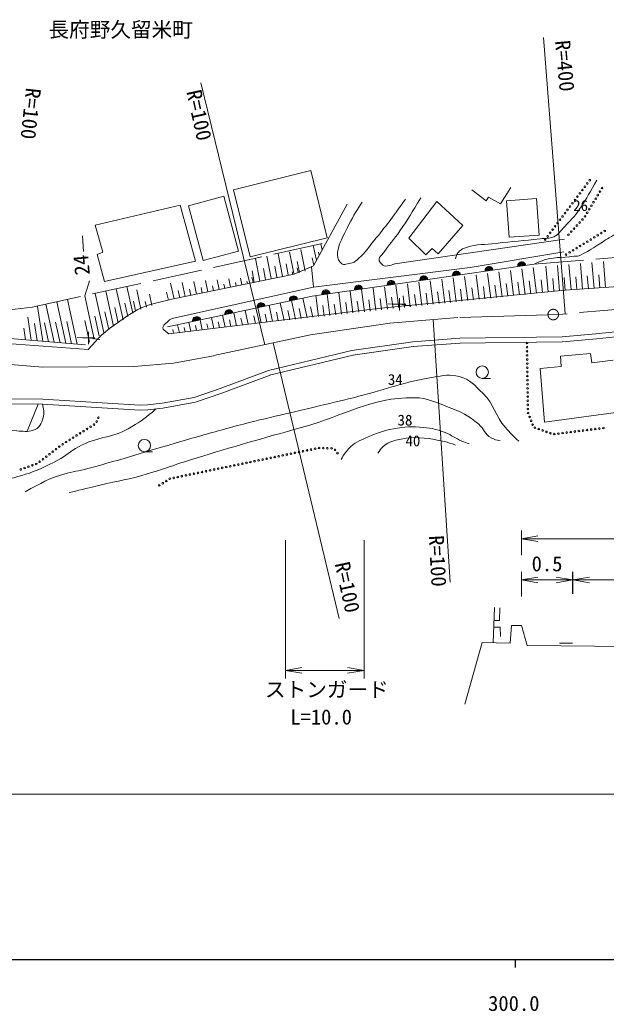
# Model space of a CAD drawing. Units: millimetres, scale not verified. Extents: x 40000 to 680000, y 20000 to 380000.
# Drawn here: x 307946 to 379044, y 198715 to 318913 of the extents above; entities that cross this region are included whole.
import ezdxf
from ezdxf.enums import TextEntityAlignment as Align

# ---------------------------------------------------------------- set-up
doc = ezdxf.new("R2010")
doc.units = ezdxf.units.MM
doc.header["$LTSCALE"] = 1000
doc.linetypes.add('CHAIN', pattern=[18.5, 12, -1.5, 3.5, -1.5])
doc.linetypes.add('DASHED', pattern=[7.5, 6, -1.5])
for name, color, linetype, lineweight in [('M-BMK', 2, 'CHAIN', 13), ('M-STR-HTXT', 7, 'Continuous', 13), ('M-TTL-BAND', 7, 'Continuous', 25), ('M-WORK', 1, 'Continuous', 13)]:
    doc.layers.add(name, color=color, linetype=linetype, lineweight=lineweight)
doc.layers.add('M-BMK-HTXT', color=7, linetype='Continuous')
doc.styles.add('ＭＳ ゴシック', font='')
doc.styles.get('ＭＳ ゴシック').set_extended_font_data('MS Gothic')

# ---------------------------------------------------------------- blocks, each defined once
blk = doc.blocks.new('plus')
at = {"color": 0, "linetype": 'Continuous', "lineweight": -2}
for p, q in [((-1.25, 0), (1.25, 0)), ((0, -1.25), (0, 1.25))]:
    blk.add_line(p, q, dxfattribs=at)
blk = doc.blocks.new('open_arrow')
at = {"color": 0, "linetype": 'Continuous', "lineweight": -2}
blk.add_lwpolyline([(7.5, 1.25), (0, 0), (7.5, -1.25)], dxfattribs=at)

msp = doc.modelspace()

# ---------------------------------------------------------------- linework, layer by layer
at = {"layer": 'M-BMK'}
for p, q in [((387786, 284404), (373279, 283198)), ((361040, 282821), (352807, 282141)), ((373279, 283198), (361040, 282821)), ((352807, 282141), (343202, 280722)), ((343202, 280722), (331417, 278189)), ((310730, 276817), (272769, 279937)), ((331417, 278189), (326597, 277274)), ((321777, 276887), (310730, 276817)), ((326597, 277274), (321777, 276887))]:
    msp.add_line(p, q, dxfattribs=at)
msp.add_circle((372625, 283178), 638, dxfattribs=at)
at = {"layer": 'M-STR-HTXT'}
for p, q in [((371465, 316751), (374084, 283265)), ((329908, 311269), (337641, 279526)), ((360127, 250715), (358054, 282574)), ((346648, 246344), (338649, 279743)), ((368767, 254000), (368767, 257000)), ((340155, 255836), (340155, 239032)), ((349700, 255836), (349700, 239032)), ((368767, 256000), (400000, 256000)), ((368767, 249000), (368767, 252000)), ((374981, 249309), (374981, 252000)), ((375000, 249309), (375000, 251997)), ((368767, 251000), (374981, 251000)), ((375000, 250997), (389343, 250997)), ((340155, 240032), (349700, 240032)), ((197515, 225033), (572192, 225033))]:
    msp.add_line(p, q, dxfattribs=at)
at = {"layer": 'M-TTL-BAND'}
for p, q in [((40000, 205000), (579000, 205000)), ((368000, 205000), (368000, 204000))]:
    msp.add_line(p, q, dxfattribs=at)
at = {"layer": 'M-WORK'}
for p, q in [((362766, 298283), (364490, 296981)), ((366214, 296594), (367480, 298599)), ((364490, 296981), (364771, 297403)), ((364771, 297403), (366214, 296594)), ((317093, 294035), (327390, 296451)), ((327390, 296451), (329266, 289649)), ((343536, 289079), (347652, 296572)), ((355096, 292443), (358509, 296875)), ((358509, 296875), (361675, 293990)), ((318008, 290728), (317093, 294035)), ((361675, 293990), (358685, 290543)), ((315658, 290840), (315553, 292740)), ((353407, 289311), (373989, 292337)), ((357172, 290437), (355096, 292443)), ((342534, 288442), (342023, 291061)), ((343920, 289777), (343533, 291542)), ((344594, 291004), (344433, 291740)), ((357946, 291176), (357172, 290437)), ((358685, 290543), (357946, 291176)), ((317328, 290447), (318008, 290728)), ((318219, 287187), (317328, 290447)), ((337064, 287244), (336528, 289990)), ((338431, 287543), (337902, 290258)), ((339799, 287843), (339276, 290526)), ((341166, 288143), (340650, 290794)), ((343583, 289164), (343389, 290046)), ((344257, 290391), (344176, 290759)), ((373901, 290780), (362572, 288880)), ((329266, 289649), (318219, 287187)), ((337747, 287393), (337483, 288751)), ((339115, 287693), (338854, 289035)), ((340483, 287993), (340224, 289318)), ((341214, 288093), (343536, 289079)), ((341692, 288296), (341569, 288861)), ((341850, 288293), (341595, 289602)), ((343574, 286488), (343305, 288980)), ((362572, 288880), (343574, 286488)), ((367825, 285478), (367432, 288523)), ((369216, 285628), (368820, 288702)), ((370608, 285778), (370208, 288881)), ((372000, 285928), (371743, 289025)), ((373394, 286058), (373138, 289141)), ((374791, 286156), (374533, 289257)), ((376187, 286254), (375928, 289373)), ((377584, 286352), (377323, 289488)), ((378980, 286450), (378718, 289604)), ((326368, 285033), (341214, 288093)), ((330756, 285927), (330456, 287292)), ((332127, 286211), (331866, 287397)), ((333498, 286495), (333277, 287502)), ((334868, 286779), (334687, 287607)), ((336239, 287063), (336097, 287712)), ((336380, 287094), (336112, 288467)), ((341037, 288057), (340976, 288339)), ((359473, 284577), (359103, 287449)), ((360865, 284727), (360491, 287628)), ((362257, 284877), (361879, 287807)), ((363649, 285027), (363267, 287986)), ((365041, 285178), (364656, 288165)), ((366433, 285328), (366044, 288344)), ((371304, 285853), (371176, 287402)), ((372696, 286003), (372568, 287545)), ((374092, 286107), (373964, 287657)), ((374041, 286136), (392547, 287403)), ((375489, 286205), (375359, 287764)), ((376885, 286303), (376755, 287871)), ((378282, 286401), (378151, 287978)), ((315826, 285464), (316397, 287252)), ((320469, 282549), (319646, 286302)), ((321633, 283327), (320919, 286581)), ((322635, 283836), (322121, 286178)), ((326643, 285075), (326226, 286977)), ((343574, 286488), (326582, 282759)), ((327329, 285217), (327140, 286078)), ((328014, 285359), (327636, 287082)), ((328699, 285501), (328530, 286273)), ((329385, 285643), (329046, 287187)), ((330070, 285785), (329921, 286467)), ((331441, 286069), (331311, 286662)), ((332812, 286353), (332702, 286856)), ((334183, 286637), (334092, 287051)), ((335554, 286921), (335483, 287246)), ((349730, 283526), (349385, 286196)), ((351121, 283676), (350773, 286375)), ((351349, 283920), (374041, 286136)), ((352513, 283826), (352162, 286554)), ((353905, 283977), (353550, 286733)), ((355297, 284127), (354938, 286912)), ((356689, 284277), (356326, 287091)), ((358081, 284427), (357715, 287270)), ((360169, 284652), (359982, 286102)), ((361561, 284802), (361372, 286267)), ((362953, 284952), (362762, 286431)), ((364345, 285102), (364152, 286596)), ((365737, 285253), (365542, 286761)), ((367129, 285403), (366932, 286925)), ((368521, 285553), (368322, 287090)), ((369912, 285703), (369712, 287254)), ((314918, 279588), (313730, 285004)), ((316978, 280214), (315826, 285464)), ((318142, 280993), (317099, 285743)), ((319305, 281771), (318373, 286022)), ((323963, 284278), (323659, 285661)), ((324410, 284568), (326368, 285033)), ((325958, 284933), (325749, 285884)), ((341378, 282625), (340894, 284889)), ((342770, 282776), (342256, 285180)), ((344162, 282926), (343832, 285480)), ((345554, 283076), (345221, 285659)), ((346946, 283226), (346609, 285838)), ((348338, 283376), (347997, 286017)), ((350425, 283601), (350252, 284950)), ((351817, 283751), (351642, 285115)), ((353209, 283901), (353032, 285280)), ((354601, 284052), (354422, 285444)), ((355993, 284202), (355812, 285609)), ((357385, 284352), (357202, 285773)), ((358777, 284502), (358592, 285938)), ((310733, 279941), (310074, 284155)), ((312128, 279823), (311117, 284431)), ((313523, 279705), (312424, 284717)), ((319887, 282160), (319476, 284036)), ((321051, 282938), (320694, 284565)), ((321971, 283614), (321714, 284785)), ((323299, 284057), (323147, 284748)), ((326019, 280824), (351349, 283920)), ((335628, 281998), (335267, 283687)), ((337202, 282175), (336809, 284016)), ((338594, 282325), (338171, 284307)), ((339986, 282475), (339533, 284598)), ((340682, 282550), (340440, 283682)), ((342074, 282700), (341817, 283903)), ((343466, 282851), (343197, 284110)), ((344858, 283001), (344691, 284292)), ((346250, 283151), (346081, 284457)), ((347642, 283301), (347471, 284621)), ((349034, 283451), (348861, 284786)), ((353983, 284434), (352622, 284481)), ((353983, 284434), (355343, 284246)), ((309338, 280059), (308902, 282844)), ((317560, 280603), (317039, 282979)), ((318724, 281382), (318257, 283508)), ((319093, 281689), (321055, 283062)), ((330069, 281319), (329812, 282522)), ((331459, 281489), (331176, 282813)), ((332848, 281659), (332539, 283104)), ((333543, 281743), (333376, 282527)), ((334238, 281828), (333903, 283396)), ((334933, 281913), (334752, 282758)), ((336506, 282100), (336310, 283021)), ((337898, 282250), (337686, 283241)), ((339290, 282400), (339063, 283462)), ((397581, 282809), (377809, 280839)), ((268107, 282394), (316235, 278946)), ((285632, 282063), (315915, 279503)), ((308641, 280118), (308423, 281511)), ((310036, 280000), (309706, 282107)), ((311431, 279882), (310925, 282186)), ((312826, 279764), (312276, 282270)), ((314221, 279646), (313627, 282355)), ((316396, 279825), (315820, 282450)), ((325960, 282419), (325421, 281879)), ((325454, 281276), (326019, 280824)), ((326595, 280894), (326492, 281374)), ((327290, 280979), (327085, 281939)), ((327984, 281064), (327869, 281605)), ((328679, 281149), (328448, 282230)), ((329374, 281234), (329246, 281835)), ((330764, 281404), (330622, 282066)), ((332153, 281574), (331999, 282296)), ((397640, 282212), (377868, 280242)), ((316279, 280338), (314918, 280384)), ((316279, 280338), (317639, 280150)), ((361309, 280311), (355609, 279889)), ((373692, 280487), (361309, 280311)), ((377809, 280839), (373692, 280487)), ((377860, 280241), (373744, 279889)), ((316235, 278946), (317150, 279967)), ((355609, 279889), (348221, 278834)), ((355694, 279295), (348306, 278240)), ((361353, 279713), (355653, 279291)), ((373701, 279887), (361317, 279711)), ((348221, 278834), (338089, 276406)), ((348361, 278250), (338228, 275823)), ((373486, 278114), (377145, 278466)), ((373591, 276882), (373486, 278114)), ((377145, 278466), (377321, 277340)), ((371023, 276636), (373591, 276882)), ((371551, 270128), (371023, 276636)), ((377321, 277340), (379889, 277656)), ((338089, 276406), (332249, 274225)), ((338299, 275844), (332458, 273663)), ((364020, 275441), (365020, 275441)), ((332249, 274225), (329082, 273134)), ((310717, 272923), (306777, 272958)), ((322503, 272184), (310717, 272923)), ((329082, 273134), (325212, 272431)), ((332444, 273658), (329234, 272552)), ((310712, 272323), (306562, 272360)), ((310175, 272328), (308846, 269048)), ((322496, 271584), (310680, 272324)), ((323418, 272220), (322503, 272184)), ((325212, 272431), (323418, 272220)), ((325301, 271837), (323465, 271621)), ((329234, 272552), (325301, 271837)), ((323465, 271621), (322496, 271584)), ((382176, 271570), (371551, 270128)), ((323051, 266549), (324051, 266549)), ((365489, 247678), (365348, 243390)), ((366115, 246068), (366131, 247600)), ((365409, 245257), (366193, 245271)), ((365436, 246070), (366115, 246068)), ((366193, 245271), (366240, 244160)), ((367395, 243326), (367553, 245489)), ((367553, 245489), (368767, 245489)), ((368767, 245489), (369453, 243062)), ((361907, 235938), (364018, 243431)), ((364018, 243431), (367395, 243326)), ((369453, 243062), (399956, 242698)), ((373401, 243332), (374981, 243332))]:
    msp.add_line(p, q, dxfattribs=at)
for points in [[(333840, 298313), (335857, 290174), (345232, 292497), (343215, 300636)], [(330169, 289734), (334461, 290883), (332684, 297523), (328392, 296373)], [(366960, 296982), (370596, 297240), (370910, 292809), (367275, 292551)]]:
    msp.add_lwpolyline(points, close=True, dxfattribs=at)
at = {"layer": 'M-WORK', "linetype": 'DASHED'}
for points in [[(370299, 289282), (400588, 291817), (437609, 296255), (440728, 296303), (442665, 294734)], [(304198, 283453), (309443, 284063), (345075, 291881)]]:
    msp.add_lwpolyline(points, dxfattribs=at)
at = {"layer": 'M-WORK'}
msp.add_lwpolyline([(370299, 289282), (343397, 285423), (325855, 281676)], dxfattribs=at)
for centre, radius in [((377060, 299469), 100), ((376157, 298271), 100), ((376458, 298670), 100), ((376759, 299070), 100), ((378288, 298085), 100), ((378546, 298514), 100), ((375255, 297073), 100), ((375556, 297472), 100), ((375857, 297871), 100), ((377514, 296800), 100), ((377772, 297228), 100), ((378030, 297657), 100), ((374353, 295874), 100), ((374654, 296274), 100), ((374955, 296673), 100), ((376999, 295943), 100), ((377257, 296372), 100), ((373451, 294676), 100), ((373752, 295075), 100), ((374052, 295475), 100), ((376165, 294703), 100), ((376483, 295087), 100), ((376741, 295515), 100), ((372549, 293478), 100), ((372849, 293877), 100), ((373150, 294276), 100), ((374811, 293231), 100), ((375150, 293599), 100), ((375488, 293967), 100), ((375827, 294335), 100), ((378878, 293313), 100), ((371646, 292279), 100), ((371947, 292679), 100), ((372248, 293078), 100), ((374473, 292863), 100), ((376743, 292013), 100), ((377170, 292273), 100), ((377597, 292533), 100), ((378024, 292793), 100), ((378451, 293053), 100), ((375034, 290974), 100), ((375461, 291234), 100), ((375888, 291493), 100), ((376315, 291753), 100), ((374180, 290454), 100), ((374607, 290714), 100), ((369442, 279727), 100), ((369448, 279227), 100), ((369454, 278727), 100), ((369461, 278227), 100), ((369467, 277727), 100), ((364020, 276191), 750), ((369474, 277227), 100), ((369480, 276727), 100), ((369487, 276227), 100), ((369493, 275727), 100), ((369499, 275227), 100), ((369506, 274727), 100), ((369512, 274227), 100), ((369519, 273727), 100), ((369525, 273227), 100), ((369532, 272727), 100), ((369538, 272227), 100), ((369545, 271727), 100), ((317474, 270659), 100), ((369579, 271233), 100), ((369761, 270767), 100), ((316100, 269311), 100), ((316524, 269576), 100), ((316948, 269841), 100), ((317258, 270207), 100), ((369944, 270302), 100), ((370126, 269836), 100), ((370396, 269461), 100), ((370867, 269292), 100), ((376727, 269172), 100), ((377224, 269233), 100), ((377720, 269294), 100), ((378216, 269355), 100), ((378713, 269416), 100), ((313980, 267986), 100), ((314404, 268251), 100), ((314828, 268516), 100), ((315252, 268781), 100), ((315676, 269046), 100), ((323051, 267299), 750), ((371338, 269124), 100), ((371808, 268955), 100), ((372279, 268786), 100), ((372757, 268686), 100), ((373254, 268746), 100), ((373750, 268807), 100), ((374246, 268868), 100), ((374742, 268929), 100), ((375239, 268990), 100), ((375735, 269051), 100), ((376231, 269112), 100), ((312331, 266857), 100), ((312728, 267162), 100), ((313132, 267456), 100), ((313556, 267721), 100), ((343260, 266809), 100), ((343750, 266910), 100), ((344241, 266996), 100), ((344740, 266982), 100), ((345240, 266968), 100), ((345740, 266954), 100), ((346156, 266775), 100), ((310747, 265637), 100), ((311143, 265942), 100), ((311539, 266247), 100), ((311935, 266552), 100), ((337384, 265597), 100), ((337873, 265698), 100), ((338363, 265799), 100), ((338853, 265900), 100), ((339342, 266001), 100), ((339832, 266102), 100), ((340322, 266203), 100), ((340812, 266304), 100), ((341301, 266405), 100), ((341791, 266506), 100), ((342281, 266607), 100), ((342770, 266708), 100), ((346459, 266378), 100), ((308049, 264398), 100), ((308520, 264564), 100), ((308992, 264731), 100), ((309463, 264897), 100), ((309935, 265064), 100), ((310351, 265332), 100), ((331507, 264385), 100), ((331997, 264486), 100), ((332487, 264587), 100), ((332976, 264688), 100), ((333466, 264789), 100), ((333956, 264890), 100), ((334446, 264991), 100), ((334935, 265092), 100), ((335425, 265193), 100), ((335915, 265294), 100), ((336404, 265395), 100), ((336894, 265496), 100), ((326125, 263263), 100), ((326610, 263375), 100), ((327100, 263476), 100), ((327590, 263577), 100), ((328080, 263678), 100), ((328569, 263779), 100), ((329059, 263880), 100), ((329549, 263981), 100), ((330038, 264082), 100), ((330528, 264183), 100), ((331018, 264284), 100), ((324854, 262466), 100), ((325278, 262732), 100), ((325702, 262997), 100)]:
    msp.add_circle(centre, radius, dxfattribs=at)
for centre, radius, start, end in [((364854, 288501), 500, 8.16157, 188.16157), ((364854, 288501), 400, 8.16157, 188.16157), ((364854, 288501), 300, 8.16157, 188.16157), ((364854, 288501), 200, 8.16157, 188.16157), ((364854, 288501), 100, 8.16157, 188.16157), ((368814, 289069), 500, 8.16157, 188.16157), ((368814, 289069), 400, 8.16157, 188.16157), ((368814, 289069), 300, 8.16157, 188.16157), ((368814, 289069), 200, 8.16157, 188.16157), ((368814, 289069), 100, 8.16157, 188.16157), ((352976, 286797), 500, 8.16157, 188.16157), ((356935, 287365), 500, 8.16157, 188.16157), ((356935, 287365), 400, 8.16157, 188.16157), ((356935, 287365), 300, 8.16157, 188.16157), ((356935, 287365), 200, 8.16157, 188.16157), ((356935, 287365), 100, 8.16157, 188.16157), ((360895, 287933), 500, 8.16157, 188.16157), ((360895, 287933), 400, 8.16157, 188.16157), ((360895, 287933), 300, 8.16157, 188.16157), ((360895, 287933), 200, 8.16157, 188.16157), ((360895, 287933), 100, 8.16157, 188.16157), ((345057, 285661), 500, 8.16157, 188.16157), ((349016, 286229), 500, 8.16157, 188.16157), ((349016, 286229), 400, 8.16157, 188.16157), ((349016, 286229), 300, 8.16157, 188.16157), ((349016, 286229), 200, 8.16157, 188.16157), ((349016, 286229), 100, 8.16157, 188.16157), ((352976, 286797), 400, 8.16157, 188.16157), ((352976, 286797), 300, 8.16157, 188.16157), ((352976, 286797), 200, 8.16157, 188.16157), ((352976, 286797), 100, 8.16157, 188.16157), ((341125, 284938), 500, 12.05726, 192.05726), ((341125, 284938), 400, 12.05726, 192.05726), ((341125, 284938), 300, 12.05726, 192.05726), ((341125, 284938), 200, 12.05726, 192.05726), ((341125, 284938), 100, 12.05726, 192.05726), ((345057, 285661), 400, 8.16157, 188.16157), ((345057, 285661), 300, 8.16157, 188.16157), ((345057, 285661), 200, 8.16157, 188.16157), ((345057, 285661), 100, 8.16157, 188.16157), ((326671, 275040), 9793, 103.34873, 124.99202), ((333302, 283267), 500, 12.05726, 192.05726), ((337213, 284103), 500, 12.05726, 192.05726), ((337213, 284103), 400, 12.05726, 192.05726), ((337213, 284103), 300, 12.05726, 192.05726), ((337213, 284103), 200, 12.05726, 192.05726), ((337213, 284103), 100, 12.05726, 192.05726), ((326852, 281527), 1262, 102.378, 135), ((329390, 282431), 500, 12.05726, 192.05726), ((329390, 282431), 400, 12.05726, 192.05726), ((329390, 282431), 300, 12.05726, 192.05726), ((329390, 282431), 200, 12.05726, 192.05726), ((329390, 282431), 100, 12.05726, 192.05726), ((333302, 283267), 400, 12.05726, 192.05726), ((333302, 283267), 300, 12.05726, 192.05726), ((333302, 283267), 200, 12.05726, 192.05726), ((333302, 283267), 100, 12.05726, 192.05726), ((325605, 272386), 11355, 124.99202, 138.12213), ((325707, 281592), 406, 135, 231.34019)]:
    msp.add_arc(centre, radius, start, end, dxfattribs=at)
for points, knots in [([(428287, 304804), (427643, 304333), (427436, 304215), (426880, 303855), (424636, 302402), (423209, 301868), (420793, 300723), (419562, 300140), (418764, 300054), (417557, 299422), (416212, 298717), (415640, 297989), (414250, 297381), (412884, 296784), (412082, 296502), (410626, 296185), (410169, 296085), (409898, 296123), (409430, 296115), (408299, 296093), (407676, 296379), (406545, 296361), (406077, 296353), (405803, 296403), (405349, 296290), (404310, 296033), (403810, 295630), (402780, 295341), (401873, 295085), (401327, 295106), (400388, 295024), (399140, 294915), (398439, 294863), (397187, 294848), (394134, 294810), (392426, 295263), (389376, 295129), (387637, 295053), (386657, 294976), (384943, 294672), (383510, 294418), (382737, 294100), (381390, 293546), (380583, 293214), (380175, 292930), (379420, 292491), (378757, 292106), (378421, 291833), (377766, 291435), (376988, 290963), (376571, 290646), (375726, 290310), (375517, 290226), (375377, 290274), (375154, 290243), (373595, 290025), (372636, 290222), (371166, 289657), (370822, 289524), (370675, 289483), (370299, 289282)], [0, 0, 0, 0, 1, 1, 1, 2, 2, 2, 3, 3, 3, 4, 4, 4, 5, 5, 5, 6, 6, 6, 7, 7, 7, 8, 8, 8, 9, 9, 9, 10, 10, 10, 11, 11, 11, 12, 12, 12, 13, 13, 13, 14, 14, 14, 15, 15, 15, 16, 16, 16, 17, 17, 17, 18, 18, 18, 19, 19, 19, 20, 20, 20, 20]), ([(360760, 289945), (360895, 290354), (360961, 290578), (361253, 290859), (361523, 291120), (361739, 291206), (362097, 291317), (363449, 291736), (364281, 291639), (365686, 291809), (367771, 292061), (368951, 292101), (371033, 292372), (371681, 292456), (372096, 292340), (372687, 292618), (373312, 292912), (373498, 293329), (373989, 293815), (375906, 295709), (376316, 296775), (377929, 299479)], [0, 0, 0, 0, 1, 1, 1, 2, 2, 2, 3, 3, 3, 4, 4, 4, 5, 5, 5, 6, 6, 6, 7, 7, 7, 7]), ([(349450, 296809), (348568, 295392), (348296, 294983), (347683, 293744), (347208, 292786), (346876, 292268), (346572, 291242), (346444, 290808), (346426, 290533), (346494, 290085), (346528, 289867), (346629, 289764), (346760, 289585), (346886, 289412), (346987, 289289), (347198, 289257), (347308, 289240), (347370, 289284), (347479, 289304), (347785, 289357), (347965, 289353), (348261, 289444), (348626, 289556), (348768, 289760), (349059, 290007), (349886, 290712), (350176, 291283), (350872, 292118), (352455, 294016), (352916, 294709), (354703, 297153)], [0, 0, 0, 0, 1, 1, 1, 2, 2, 2, 3, 3, 3, 4, 4, 4, 5, 5, 5, 6, 6, 6, 7, 7, 7, 8, 8, 8, 9, 9, 9, 10, 10, 10, 10]), ([(356554, 297341), (355415, 295401), (355106, 294836), (354041, 293322), (353278, 292239), (352773, 291689), (352000, 290613), (351798, 290331), (351537, 290220), (351508, 289874), (351487, 289629), (351628, 289497), (351789, 289311), (352202, 288833), (352848, 289139), (353407, 289311)], [0, 0, 0, 0, 1, 1, 1, 2, 2, 2, 3, 3, 3, 4, 4, 4, 5, 5, 5, 5]), ([(308577, 261680), (310668, 262807), (311349, 263264), (313292, 263837), (314400, 264164), (315061, 264193), (316177, 264494), (320664, 265704), (323134, 266536), (327599, 267825), (329940, 268500), (331250, 268881), (333603, 269513), (337736, 270624), (340093, 271081), (344251, 272093), (346130, 272550), (347186, 272791), (349060, 273266), (352590, 274160), (354494, 275008), (358090, 275588), (359302, 275784), (360044, 275969), (361232, 275658), (362556, 275313), (363115, 274596), (364094, 273641), (365491, 272279), (365540, 270924), (366838, 269467), (367437, 268794), (367667, 268531), (368456, 267825)], [0, 0, 0, 0, 1, 1, 1, 2, 2, 2, 3, 3, 3, 4, 4, 4, 5, 5, 5, 6, 6, 6, 7, 7, 7, 8, 8, 8, 9, 9, 9, 10, 10, 10, 11, 11, 11, 11]), ([(261902, 265905), (262562, 267573), (263058, 268380), (264259, 269599), (266173, 271543), (268103, 271545), (270767, 272132), (276446, 273384), (279836, 272713), (285649, 272555), (287628, 272501), (288690, 272020), (290645, 271710), (297266, 270660), (300904, 269314), (307603, 269072), (308372, 269044), (308840, 268905), (309573, 269142), (310300, 269378), (310580, 269950), (310769, 270690), (310927, 271310), (310852, 271691), (310680, 272324)], [0, 0, 0, 0, 1, 1, 1, 2, 2, 2, 3, 3, 3, 4, 4, 4, 5, 5, 5, 6, 6, 6, 7, 7, 7, 8, 8, 8, 8]), ([(313937, 261592), (315763, 262029), (316220, 262139), (317684, 262489), (319918, 263023), (321201, 263201), (323404, 263854), (325579, 264498), (326757, 264987), (328924, 265655), (334111, 267254), (337040, 268075), (342270, 269527), (347531, 270987), (350325, 273122), (355785, 273096), (357446, 273088), (358319, 272521), (359884, 271966), (361452, 271410), (362322, 270947), (363595, 269877), (364259, 269319), (364317, 268627), (365091, 268237), (365492, 268034), (365703, 267952), (366181, 267872)], [0, 0, 0, 0, 1, 1, 1, 2, 2, 2, 3, 3, 3, 4, 4, 4, 5, 5, 5, 6, 6, 6, 7, 7, 7, 8, 8, 8, 9, 9, 9, 9]), ([(267003, 264850), (268646, 266374), (269263, 266924), (270943, 267911), (272746, 268968), (273841, 269581), (275904, 269916), (278931, 270407), (280754, 270291), (283749, 269635), (287125, 268896), (288777, 267690), (291982, 266398), (294725, 265292), (296115, 264234), (298983, 263513), (301077, 262987), (302343, 262479), (304471, 262845), (307752, 263407), (309623, 263957), (312563, 265518), (313590, 266064), (314046, 266570), (315061, 267137), (317407, 268448), (319215, 268148), (321499, 269564), (322717, 270319), (323215, 270649), (324453, 271737)], [0, 0, 0, 0, 1, 1, 1, 2, 2, 2, 3, 3, 3, 4, 4, 4, 5, 5, 5, 6, 6, 6, 7, 7, 7, 8, 8, 8, 9, 9, 9, 10, 10, 10, 10]), ([(346904, 265603), (347221, 266211), (347395, 266443), (347811, 266901), (348537, 267701), (349180, 267913), (350172, 268340), (351333, 268838), (352010, 269097), (353253, 269325), (354653, 269582), (355478, 269616), (356896, 269481), (357944, 269382), (358549, 269273), (359523, 268871), (360344, 268533), (360730, 268188), (361540, 267824), (361873, 267674), (362073, 267624), (362415, 267495), (362415, 267495), (362415, 267495), (362415, 267495)], [0, 0, 0, 0, 1, 1, 1, 2, 2, 2, 3, 3, 3, 4, 4, 4, 5, 5, 5, 6, 6, 6, 7, 7, 7, 8, 8, 8, 8]), ([(351345, 266370), (351804, 266962), (351982, 267270), (352580, 267589), (352937, 267779), (353157, 267855), (353550, 267949), (355320, 268373), (356416, 268337), (358209, 268027), (359235, 267849), (359659, 267756), (360789, 267355)], [0, 0, 0, 0, 1, 1, 1, 2, 2, 2, 3, 3, 3, 4, 4, 4, 4])]:
    msp.add_open_spline(points, degree=3, knots=knots, dxfattribs=at)

# ---------------------------------------------------------------- block references
at = {"layer": 'M-STR-HTXT', "xscale": 267, "yscale": 267}
for p in [(368767, 256000), (368767, 251000), (375000, 250997), (340155, 240032)]:
    msp.add_blockref('open_arrow', p, dxfattribs=at)
at = {"layer": 'M-STR-HTXT', "xscale": 267, "yscale": 267, "rotation": 180}
for p in [(374981, 251000), (349700, 240032)]:
    msp.add_blockref('open_arrow', p, dxfattribs=at)
at = {"layer": 'M-WORK', "xscale": 600, "yscale": 600}
for p in [(353983, 284434), (316279, 280338)]:
    msp.add_blockref('plus', p, dxfattribs=at)

# ---------------------------------------------------------------- texts
at = {"layer": 'M-BMK-HTXT', "style": 'ＭＳ ゴシック'}
msp.add_text('長府野久留米町', height=1833, dxfattribs=at).set_placement((311424, 316263), align=Align.BOTTOM_LEFT)
at = {"layer": 'M-STR-HTXT', "style": 'ＭＳ ゴシック'}
for s, rotation, p in [('R=400', 275.274, (372294, 316306)), ('R=100', 263.797, (308156, 310797)), ('R=100', 282.339, (327600, 310089)), ('R=100', 273.215, (356979, 256328)), ('R=100', 282.2, (345587, 252856))]:
    msp.add_text(s, height=1833, rotation=rotation, dxfattribs=at).set_placement(p, align=Align.BOTTOM_LEFT)
for s, p in [('0.5', (371874, 251500)), ('L=10.0', (344480, 232923))]:
    msp.add_text(s, height=1833, dxfattribs=at).set_placement(p, align=Align.BOTTOM_CENTER)
msp.add_text('ストンガード', height=1833, dxfattribs=at).set_placement((337672, 236247), align=Align.BOTTOM_LEFT)
at = {"layer": 'M-TTL-BAND', "style": 'ＭＳ ゴシック'}
msp.add_text('300.0', height=1833, dxfattribs=at).set_placement((367844, 198195), align=Align.BOTTOM_CENTER)
at = {"layer": 'M-WORK', "style": 'ＭＳ ゴシック'}
for s, p in [('26', (375047, 295341)), ('34', (352577, 274252)), ('38', (353753, 269325)), ('40', (354714, 266811))]:
    msp.add_text(s, height=1320, dxfattribs=at).set_placement(p, align=Align.BOTTOM_LEFT)
msp.add_text('24', height=1833, rotation=94.97, dxfattribs=at).set_placement((316987, 288066), align=Align.BOTTOM_LEFT)

doc.saveas('drawing.dxf')
